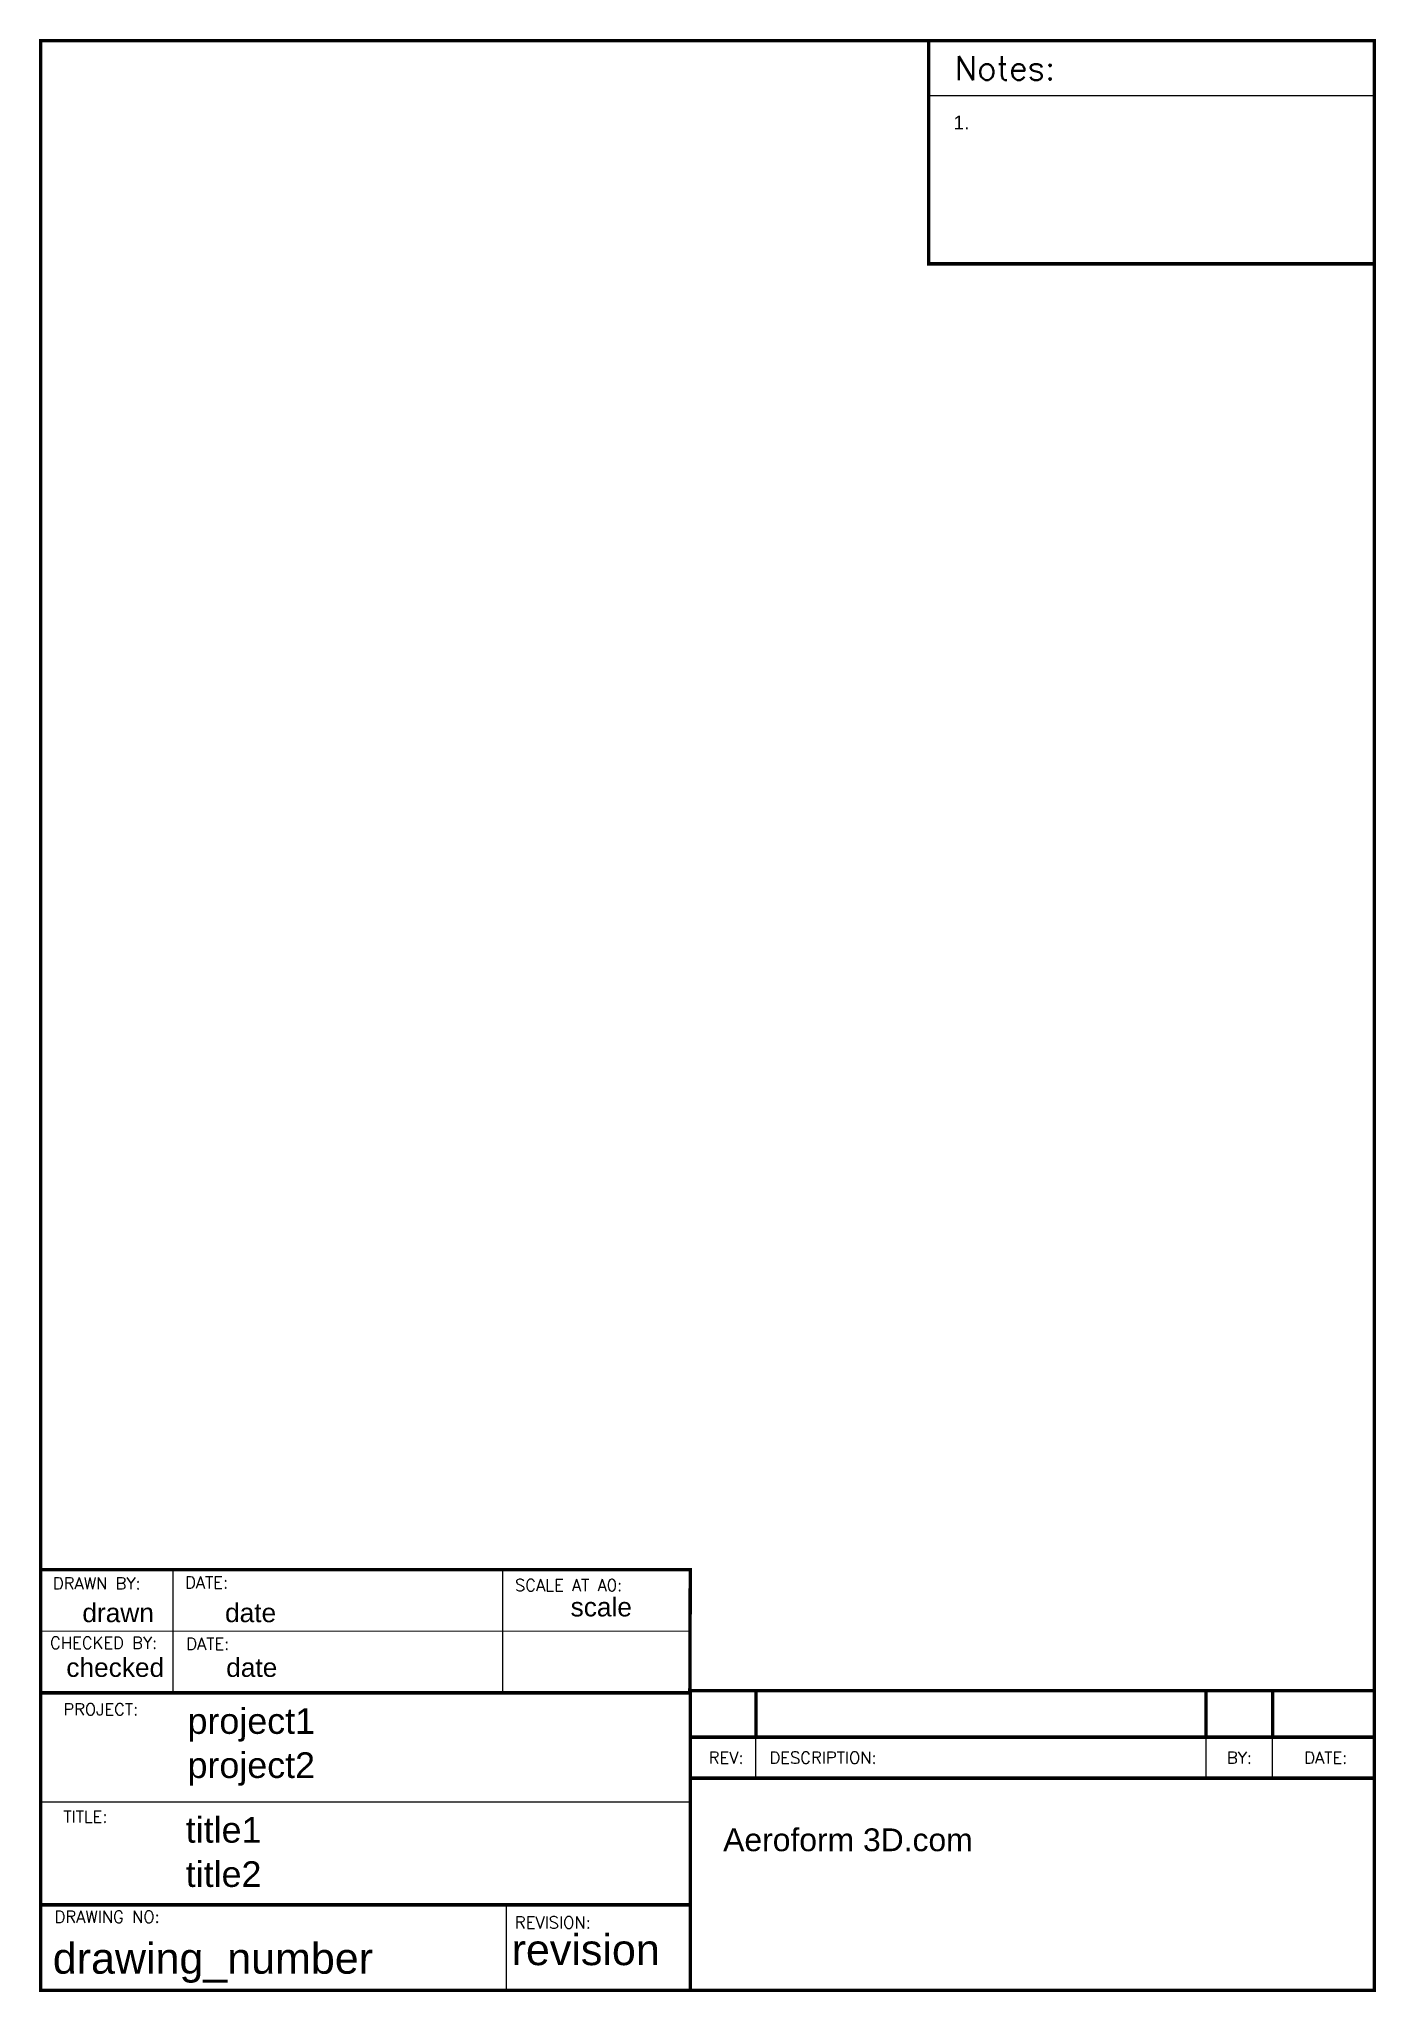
# Paper-space layout 'A4 vertical' of a CAD drawing. Header units: millimetres. Extents: x 0 to 195, y 0 to 285.
import ezdxf

# ---------------------------------------------------------------- set-up
doc = ezdxf.new("R2010")
doc.units = ezdxf.units.MM
for name, color, linetype in [('YS-TEXT-LARGE', 250, 'CONTINUOUS'), ('YS-TEXT-MEDIUM', 6, 'CONTINUOUS'), ('YS-TEXT-SMALL', 2, 'CONTINUOUS'), ('YS-TITLEBLOCK-BORDERS', 154, 'CONTINUOUS'), ('YS-TITLEBLOCK-TEXT-NONEDITABLE', 154, 'CONTINUOUS')]:
    doc.layers.add(name, color=color, linetype=linetype)
doc.styles.add('ROMANS', font='romans.shx')
doc.styles.add('YS TEXT', font='arial.ttf')

psp = doc.layouts.new('A4 vertical')

# ---------------------------------------------------------------- linework, layer by layer
at = {"layer": 'YS-TITLEBLOCK-BORDERS', "color": 7, "linetype": 'Continuous'}
for p, q in [((129.82, 277), (194.96, 277)), ((19.31, 61.48), (19.31, 51.48)), ((67.5, 61.48), (67.5, 43.48)), ((0, 52.49), (94.93, 52.53)), ((19.31, 53.48), (19.31, 43.48)), ((104.56, 31), (104.56, 37)), ((170.37, 31), (170.37, 37)), ((180.09, 31), (180.09, 37)), ((94.96, 31), (194.96, 31)), ((94.96, 27.48), (0, 27.48)), ((0, 12.48), (94.92, 12.46))]:
    psp.add_line(p, q, dxfattribs=at)
at = {"layer": 'YS-TITLEBLOCK-BORDERS', "linetype": 'Continuous'}
psp.add_line((0, 61.48), (35.76, 61.48), dxfattribs=at)
at = {"layer": 'YS-TITLEBLOCK-BORDERS', "color": 7, "linetype": 'Continuous', "const_width": 0.5}
for points in [[(0, 0), (0, 285), (194.96, 285), (194.96, 0)], [(129.82, 285), (194.96, 285), (194.96, 252.39), (129.82, 252.39)], [(94.96, 31), (194.96, 31), (194.96, 0), (94.96, 0)]]:
    psp.add_lwpolyline(points, close=True, dxfattribs=at)
for points in [[(94.9, 43.48), (94.96, 61.48), (0, 61.48), (0, 43.48), (94.9, 43.48)], [(94.96, 12.48), (94.96, 43.48), (0, 43.48), (0, 12.48), (94.96, 12.48)], [(94.96, 43.81), (194.96, 43.81)], [(104.56, 37), (104.56, 43.81)], [(170.37, 37), (170.37, 43.81)], [(180.09, 37), (180.09, 43.81)], [(94.96, 37), (94.96, 31), (194.96, 31), (194.96, 37), (94.96, 37)]]:
    psp.add_lwpolyline(points, dxfattribs=at)
at = {"layer": 'YS-TITLEBLOCK-BORDERS', "color": 7, "linetype": 'Continuous'}
psp.add_lwpolyline([(68.02, 12.47), (68.02, 0)], dxfattribs=at)

# ---------------------------------------------------------------- texts
at = {"layer": 'YS-TEXT-LARGE', "linetype": 'Continuous', "insert": (99.77, 23.66), "char_height": 7.5, "attachment_point": 1, "style": 'YS TEXT'}
psp.add_mtext('{\\H0.44444x;Aeroform 3D.com\\P\\P\\H0.68751x; }', dxfattribs=at)
at = {"layer": 'YS-TEXT-MEDIUM', "color": 5, "style": 'YS TEXT'}
for s, insert, char_height, width, attachment_point in [('scale', (81.95, 57.4), 2.75, 12.6612, 2), ('drawn', (11.31, 56.56), 2.75, 10.5158, 2), ('date', (30.68, 56.56), 2.75, 7.5145, 2), ('checked', (10.89, 48.56), 2.75, 14.3805, 2), ('date', (30.85, 48.56), 2.75, 7.5145, 2), ('project1', (21.46, 41.23), 3.75, 27.4995, 1), ('project2', (21.46, 34.78), 3.75, 27.4995, 1), ('title1', (21.2, 25.32), 3.75, 17.2627, 1), ('title2', (21.2, 18.85), 3.75, 17.2627, 1), ('drawing_number', (25.17, 6.92), 4.5, 47.1469, 2), ('revision', (79.67, 8.17), 4.5, 21.7703, 2)]:
    psp.add_mtext(s, dxfattribs=dict(at, insert=insert, char_height=char_height, width=width, attachment_point=attachment_point))
at = {"layer": 'YS-TEXT-SMALL', "color": 5, "insert": (133.44, 274.04), "char_height": 2, "width": 9.673, "attachment_point": 1, "style": 'YS TEXT'}
psp.add_mtext('\\pi-6,l6,t6;1.^I', dxfattribs=at)
at = {"layer": 'YS-TITLEBLOCK-TEXT-NONEDITABLE', "color": 7, "linetype": 'Continuous', "insert": (140.96, 281), "char_height": 3.5, "width": 68.47, "attachment_point": 5, "style": 'ROMANS'}
psp.add_mtext('Notes:', dxfattribs=at)
at = {"layer": 'YS-TITLEBLOCK-TEXT-NONEDITABLE', "linetype": 'Continuous', "char_height": 1.75, "style": 'ROMANS'}
for s, insert, width, attachment_point in [('DRAWN BY:', (1.78, 60.36), 37.6786, 1), ('DATE:', (21.09, 60.5), 37.4556, 1), ('SCALE AT A0:', (69.33, 60.09), 37.6786, 1), ('CHECKED BY:', (1.35, 51.66), 37.6786, 1), ('DATE:', (21.27, 51.51), 37.4556, 1), ('PROJECT:', (3.3, 41.94), 37.6786, 1), ('REV:', (100.21, 34), 42.25, 5), ('DESCRIPTION:', (106.54, 34), 42.25, 4), ('BY:', (175.25, 34), 42.25, 5), ('DATE:', (187.87, 34), 42.25, 5), ('TITLE:', (3.3, 26.25), 37.6786, 1), ('DRAWING NO:', (2.02, 11.61), 37.6786, 1), ('REVISION:', (69.32, 10.78), 37.6786, 1)]:
    psp.add_mtext(s, dxfattribs=dict(at, insert=insert, width=width, attachment_point=attachment_point))

doc.saveas('drawing.dxf')
